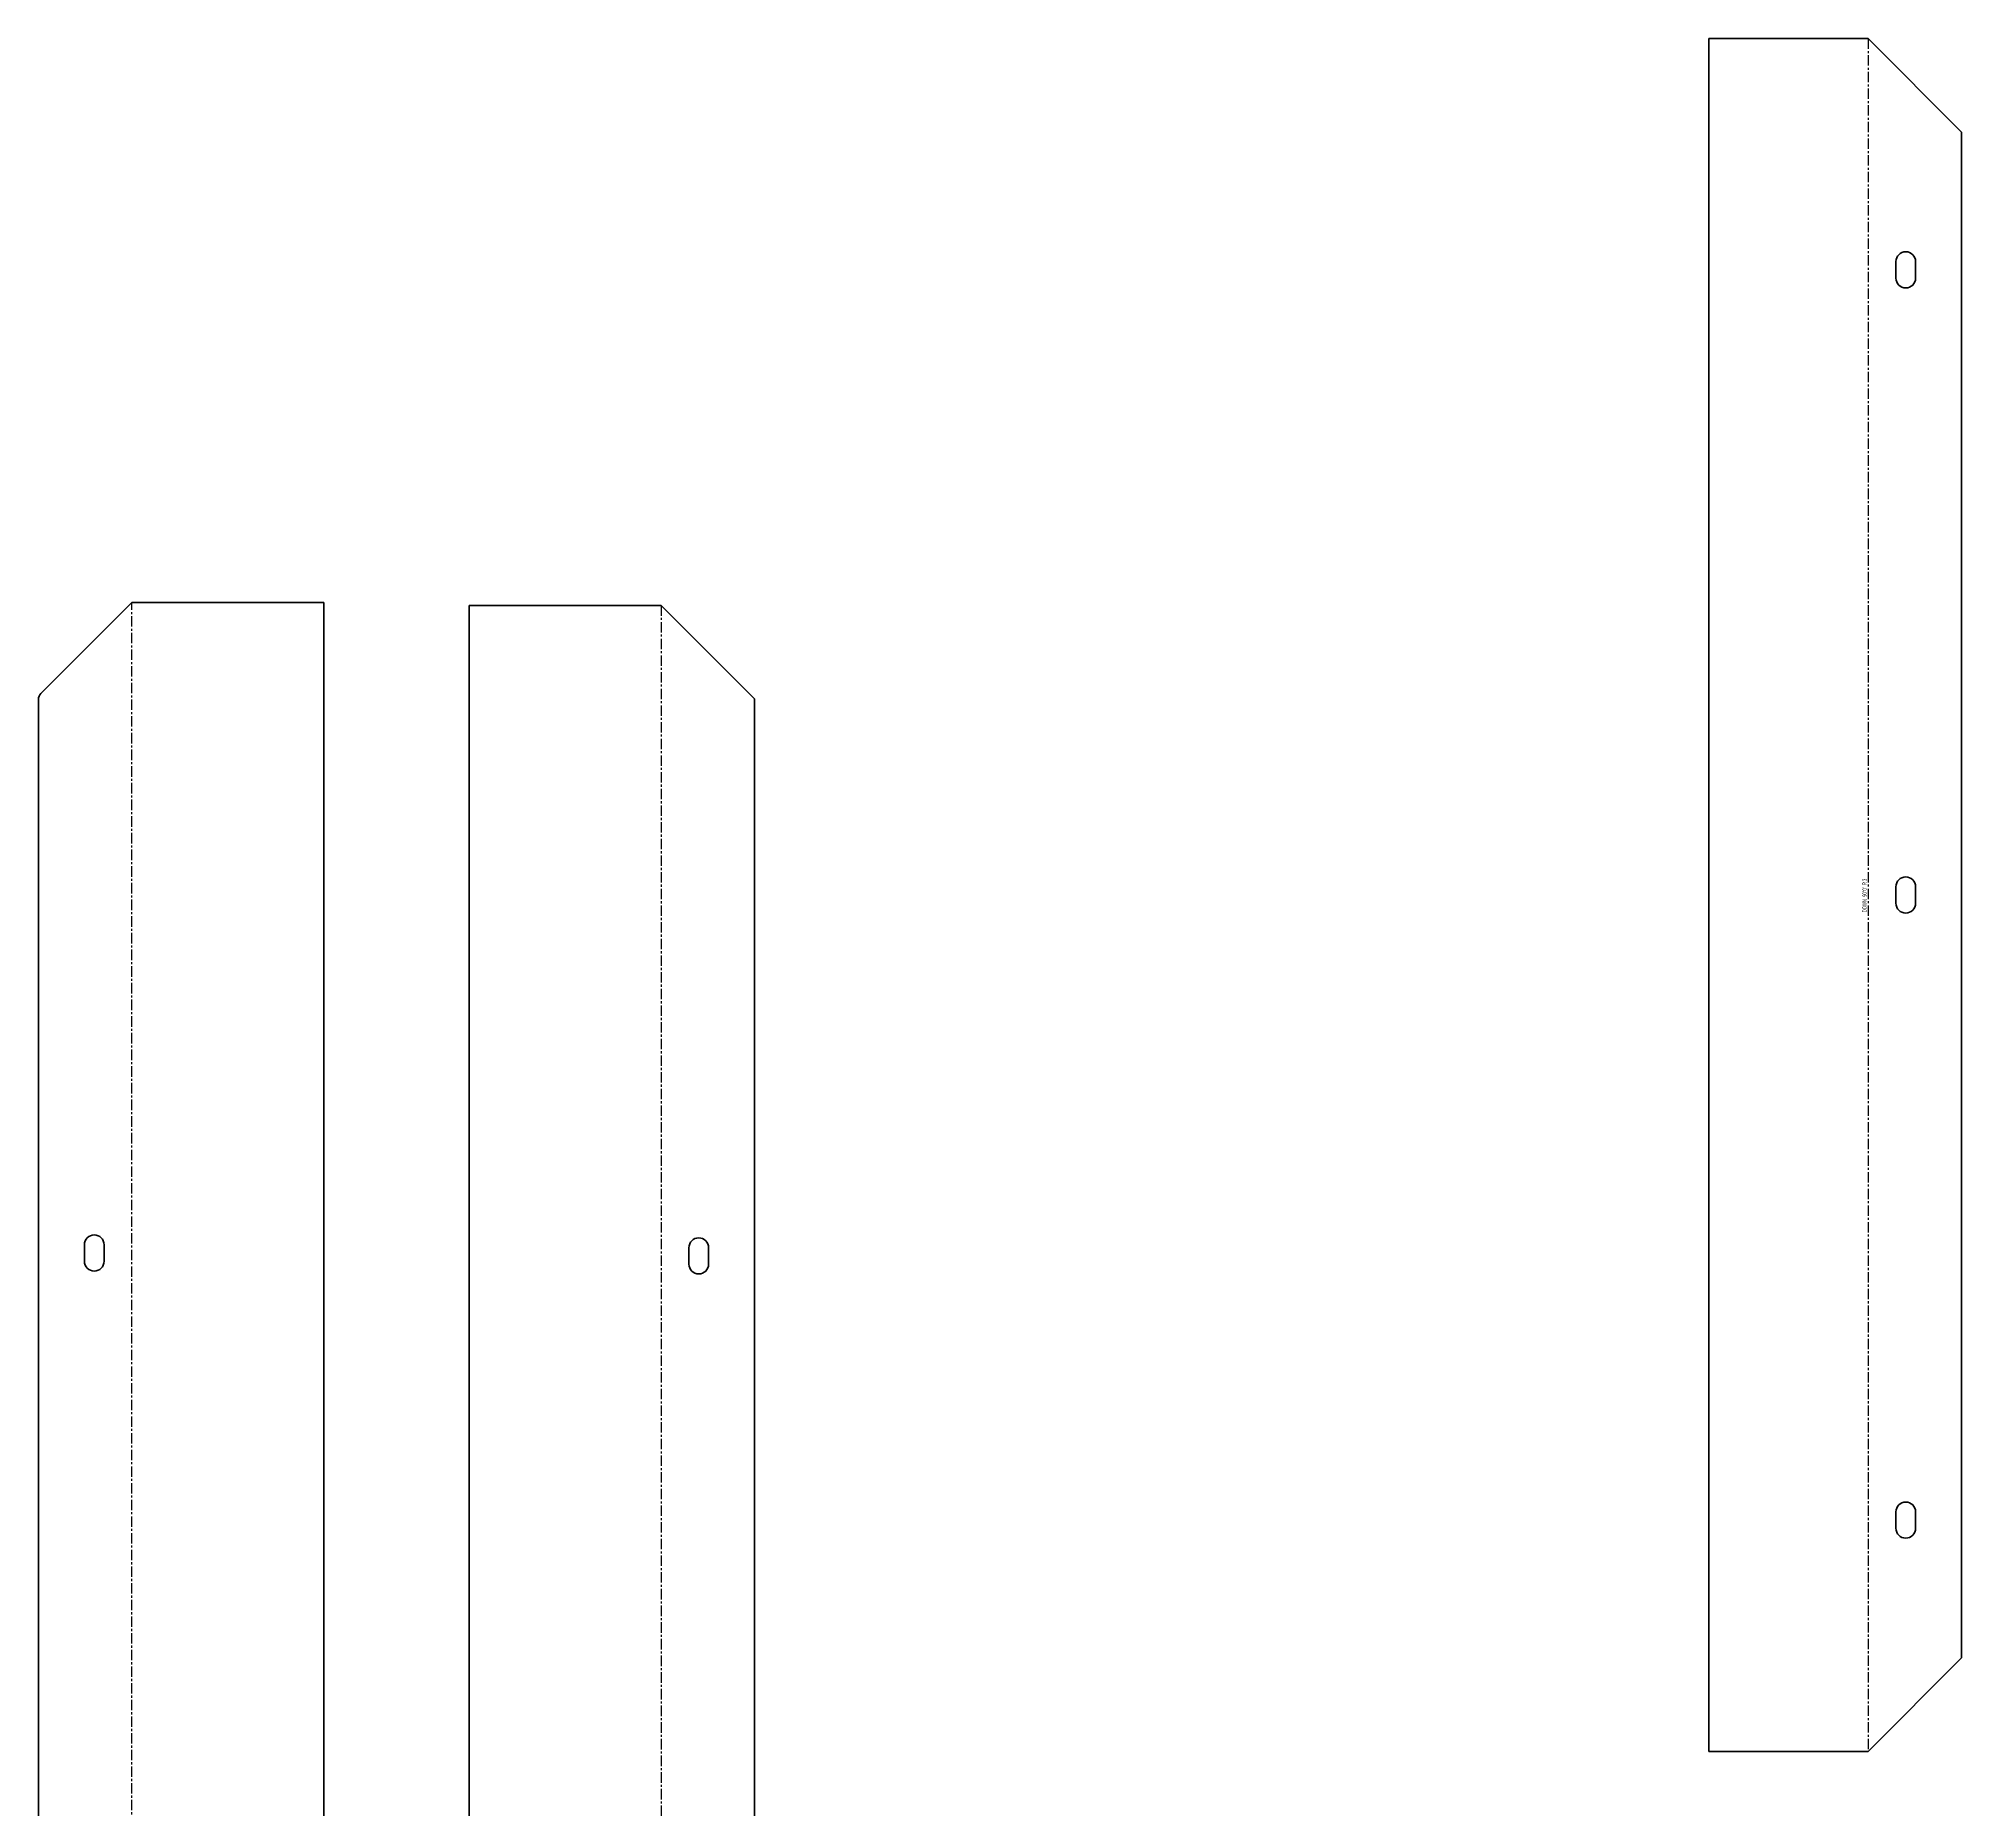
# Model space of a CAD drawing. Header units: millimetres. Extents: x -1419 to 1914, y -1040 to 2564.
# Drawn here: x -1419 to -247, y 415 to 1495 of the extents above; entities that cross this region are included whole.
import ezdxf

# ---------------------------------------------------------------- set-up
doc = ezdxf.new("R2010")
doc.units = ezdxf.units.MM
doc.linetypes.add('CENTER', pattern=[10.16, 6.35, -1.27, 1.27, -1.27])
doc.styles.add('SLDTEXTSTYLE0', font='TXT', dxfattribs={"width": 0.572187})

msp = doc.modelspace()

# ---------------------------------------------------------------- linework, layer by layer
at = {"color": 7, "linetype": 'Continuous', "lineweight": 35}
for p, q in [((-401.1, 450.9), (-401.1, 1494.9)), ((-304.1, 1494.9), (-401.1, 1494.9)), ((-304.1, 1494.9), (-247.1, 1437.9)), ((-247.1, 507.9), (-247.1, 1437.9)), ((-287.1, 1358.9), (-287.1, 1348.9)), ((-275.1, 1348.9), (-275.1, 1358.9)), ((-1417.8, 1095.7), (-1362.3, 1151.2)), ((-1245.3, 1151.2), (-1362.3, 1151.2)), ((-1245.3, -837.8), (-1245.3, 1151.2)), ((-1156.8, 1149.4), (-1156.8, -839.6)), ((-1039.8, 1149.4), (-1156.8, 1149.4)), ((-1039.8, 1149.4), (-982.8, 1092.4)), ((-1419.3, -163.3), (-1419.3, 1092.1)), ((-982.8, -170.1), (-982.8, 1092.4)), ((-287.1, 977.9), (-287.1, 967.9)), ((-275.1, 967.9), (-275.1, 977.9)), ((-1391.3, 759.7), (-1391.3, 749.7)), ((-1379.3, 749.7), (-1379.3, 759.7)), ((-1022.8, 757.9), (-1022.8, 747.9)), ((-1010.8, 747.9), (-1010.8, 757.9)), ((-287.1, 596.9), (-287.1, 586.9)), ((-275.1, 586.9), (-275.1, 596.9)), ((-304.1, 450.9), (-247.1, 507.9)), ((-401.1, 450.9), (-304.1, 450.9))]:
    msp.add_line(p, q, dxfattribs=at)
at = {"color": 7, "linetype": 'CENTER'}
for p, q in [((-304.1, 1494.9), (-304.1, 450.9)), ((-1362.3, -1037.8), (-1362.3, 1151.2)), ((-1039.8, 1149.4), (-1039.8, -1039.6))]:
    msp.add_line(p, q, dxfattribs=at)
at = {"color": 7, "linetype": 'Continuous', "lineweight": 35}
for centre, radius, start, end in [((-281.1, 1358.9), 6, 0, 180), ((-281.1, 1348.9), 6, 180, 0), ((-1414.3, 1092.1), 5, 135, 180), ((-281.1, 977.9), 6, 0, 180), ((-281.1, 967.9), 6, 180, 0), ((-1385.3, 759.7), 6, 0, 180), ((-1016.8, 757.9), 6, 0, 180), ((-1385.3, 749.7), 6, 180, 360), ((-1016.8, 747.9), 6, 180, 360), ((-281.1, 596.9), 6, 0, 180), ((-281.1, 586.9), 6, 180, 0)]:
    msp.add_arc(centre, radius, start, end, dxfattribs=at)

# ---------------------------------------------------------------- texts
at = {"color": 7, "linetype": 'Continuous', "lineweight": 0, "insert": (-307.5, 972.6), "char_height": 2.646, "attachment_point": 2, "rotation": 90, "style": 'SLDTEXTSTYLE0'}
msp.add_mtext("DOWN  90°0'  R 3", dxfattribs=at)

doc.saveas('drawing.dxf')
